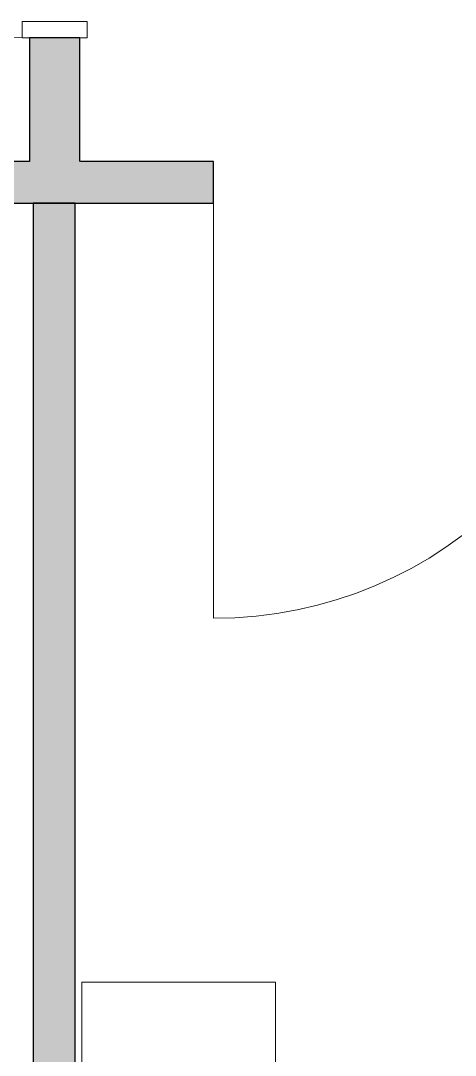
# Model space of a CAD drawing. Header units: millimetres. Extents: x 155927 to 295199, y -4084 to 97293.
# Drawn here: x 183621 to 184676, y 11436 to 13949 of the extents above; entities that cross this region are included whole.
import ezdxf

# ---------------------------------------------------------------- set-up
doc = ezdxf.new("R2010")
doc.units = ezdxf.units.MM
doc.header["$MEASUREMENT"] = 0
for name, color, linetype, lineweight in [('A-DOOR', 4, 'CONTINUOUS', 9), ('A-DOOR-FRAM', 4, 'CONTINUOUS', 18), ('A-WALL-PATT', 7, 'CONTINUOUS', 9), ('I-FURN', 8, 'CONTINUOUS', 9), ('I-WALL', 7, 'CONTINUOUS', 9)]:
    doc.layers.add(name, color=color, linetype=linetype, lineweight=lineweight)

msp = doc.modelspace()

# ---------------------------------------------------------------- hatches: boundary and pattern name
at = {"layer": 'A-WALL-PATT'}
h = msp.add_hatch(color=256, dxfattribs=at)
h.paths.add_polyline_path([(183763.8, 13505.6), (183763.8, 13907.6), (183641.8, 13907.6), (183641.8, 13505.6)], flags=0)
h.paths.add_polyline_path([(183641.8, 14917.6), (183763.8, 14917.6), (183763.8, 15208.6), (183641.8, 15208.6), (183641.8, 15107.6)], flags=0)
h = msp.add_hatch(color=256, dxfattribs=at)
h.paths.add_polyline_path([(183641.8, 13505.6), (183641.8, 13607.6), (182228.3, 13607.6), (182228.3, 13505.6)], flags=0)
h.paths.add_polyline_path([(181218.3, 13505.6), (181218.3, 13607.6), (179528.3, 13607.6), (179528.3, 13505.6), (181100.8, 13505.6)], flags=0)
h.paths.add_polyline_path([(178400.8, 13505.6), (178518.3, 13505.6), (178518.3, 13607.6), (176780.3, 13607.6), (176780.3, 13505.6), (178298.8, 13505.6)], flags=0)
h.paths.add_polyline_path([(175652.8, 13505.6), (175770.3, 13505.6), (175770.3, 13607.6), (174080.3, 13607.6), (174080.3, 13505.6), (175550.8, 13505.6)], flags=0)
h.paths.add_polyline_path([(172952.8, 13505.6), (173070.3, 13505.6), (173070.3, 13607.6), (171380.3, 13607.6), (171380.3, 13505.6), (172850.8, 13505.6)], flags=0)
h.paths.add_polyline_path([(170252.8, 13505.6), (170370.3, 13505.6), (170370.3, 13607.6), (170252.8, 13607.6)], flags=0)
for points in [[(184088.8, 13505.6), (184088.8, 13607.6), (183763.8, 13607.6), (183763.8, 13505.6)], [(183650.8, 9369.6), (183752.8, 9369.6), (183752.8, 13505.6), (183650.8, 13505.6), (183650.8, 9475.5)]]:
    msp.add_hatch(color=256, dxfattribs=at).paths.add_polyline_path(points, flags=0)

# ---------------------------------------------------------------- linework, layer by layer
at = {"layer": 'A-DOOR'}
msp.add_line((184088.8, 13507.6), (184088.8, 12497.6), dxfattribs=at)
for centre, start, end in [((183641.8, 14917.6), 180, 270), ((184088.8, 13507.6), 270, 0)]:
    msp.add_arc(centre, 1010, start, end, dxfattribs=at)
at = {"layer": 'A-DOOR-FRAM', "lineweight": 20}
for p, q in [((183781.8, 13947.6), (183623.8, 13947.6)), ((183623.8, 13947.6), (183623.8, 13907.6)), ((183781.8, 13907.6), (183781.8, 13947.6)), ((183623.8, 13907.6), (183641.8, 13907.6)), ((183763.8, 13907.6), (183781.8, 13907.6))]:
    msp.add_line(p, q, dxfattribs=at)
at = {"layer": 'I-FURN'}
for p, q in [((184239.4, 11613.7), (183769.4, 11613.7)), ((183769.4, 11613.7), (183769.4, 10813.7)), ((184239.4, 11613.7), (184239.4, 10813.7))]:
    msp.add_line(p, q, dxfattribs=at)
at = {"layer": 'I-WALL', "lineweight": 30}
for p, q in [((183763.8, 13907.6), (183641.8, 13907.6)), ((183641.8, 13907.6), (183641.8, 13607.6)), ((183763.8, 13607.6), (183763.8, 13907.6)), ((183641.8, 13607.6), (182228.3, 13607.6)), ((184088.8, 13607.6), (183765.8, 13607.6)), ((184088.8, 13505.6), (184088.8, 13607.6)), ((182228.3, 13505.6), (183641.8, 13505.6)), ((183641.8, 13505.6), (183763.8, 13505.6)), ((183752.8, 13505.6), (183650.8, 13505.6)), ((183650.8, 13505.6), (183650.8, 9369.6)), ((183752.8, 9369.6), (183752.8, 13505.6)), ((183763.8, 13505.6), (184088.8, 13505.6))]:
    msp.add_line(p, q, dxfattribs=at)

doc.saveas('drawing.dxf')
